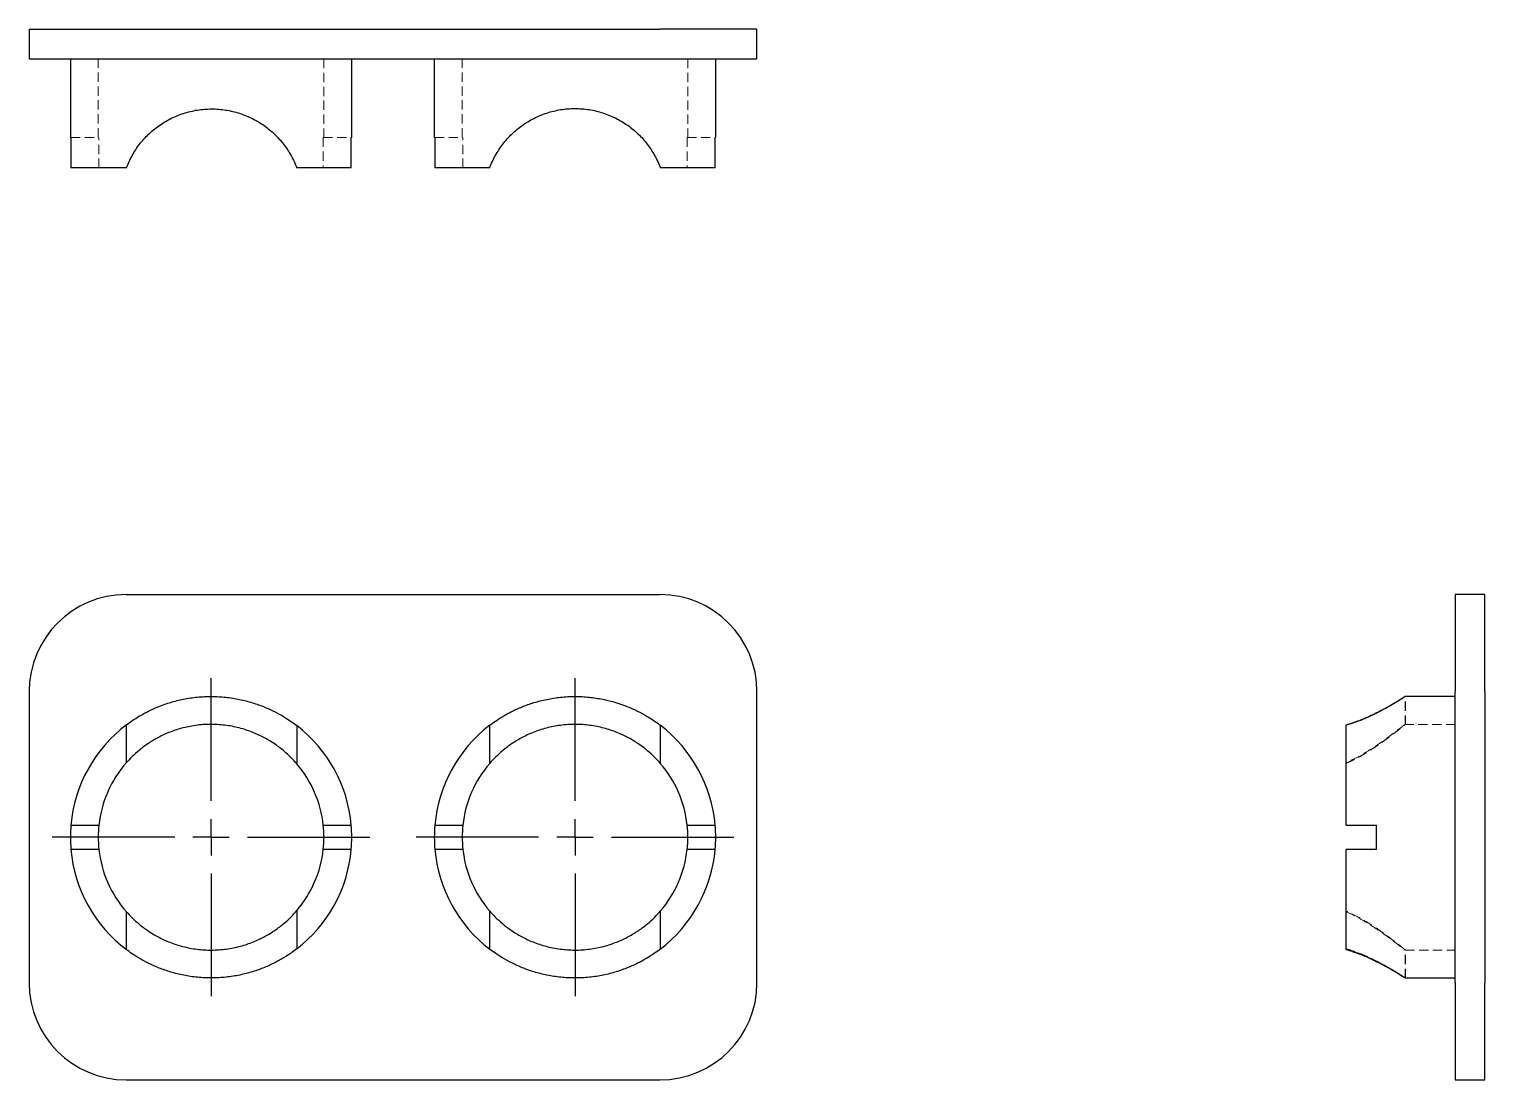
# Model space of a CAD drawing. Header units: millimetres. Extents: x 33 to 233, y 24 to 168.
import ezdxf

# ---------------------------------------------------------------- set-up
doc = ezdxf.new("R2010")
doc.units = ezdxf.units.MM
doc.linetypes.add('HIDDEN', pattern=[1.905, 1.27, -0.635])
doc.layers.add('10', color=7, linetype='Continuous')

# ---------------------------------------------------------------- blocks, each defined once
blk = doc.blocks.new('SW_CENTERMARKSYMBOL_0')
at = {"layer": '10', "color": 0}
for p, q in [((0, 5), (0, 21.83)), ((0, 0), (0, 2.5)), ((-5, 0), (-21.83, 0)), ((0, 0), (-2.5, 0)), ((0, 0), (0, -2.5)), ((0, 0), (2.5, 0)), ((5, 0), (21.83, 0)), ((0, -5), (0, -21.83))]:
    blk.add_line(p, q, dxfattribs=at)
blk = doc.blocks.new('SW_CENTERMARKSYMBOL_1')
at = {"layer": '10', "color": 0}
for p, q in [((0, 5), (0, 21.83)), ((0, 0), (0, 2.5)), ((-5, 0), (-21.83, 0)), ((0, 0), (-2.5, 0)), ((0, 0), (0, -2.5)), ((0, 0), (2.5, 0)), ((5, 0), (21.83, 0)), ((0, -5), (0, -21.83))]:
    blk.add_line(p, q, dxfattribs=at)

msp = doc.modelspace()

# ---------------------------------------------------------------- linework, layer by layer
at = {"color": 7, "linetype": 'Continuous', "lineweight": 25}
for p, q in [((33, 168), (33, 163.94)), ((33, 168), (46.33, 168)), ((46.33, 168), (119.67, 168)), ((133, 168), (119.67, 168)), ((133, 163.94), (133, 168)), ((33, 163.94), (46.33, 163.94)), ((38.67, 163.94), (38.67, 153.1)), ((46.33, 163.94), (119.67, 163.94)), ((77.33, 153.1), (77.33, 163.94)), ((88.67, 163.94), (88.67, 153.1)), ((119.67, 163.94), (133, 163.94)), ((127.33, 153.1), (127.33, 163.94)), ((38.74, 153.1), (38.67, 153.1)), ((38.74, 153.1), (38.74, 148.94)), ((77.33, 153.1), (77.26, 153.1)), ((77.26, 148.94), (77.26, 153.1)), ((88.74, 153.1), (88.67, 153.1)), ((88.74, 153.1), (88.74, 148.94)), ((127.33, 153.1), (127.26, 153.1)), ((127.26, 148.94), (127.26, 153.1)), ((46.37, 148.94), (38.74, 148.94)), ((77.26, 148.94), (69.78, 148.94)), ((96.28, 148.94), (88.74, 148.94)), ((127.26, 148.94), (119.72, 148.94)), ((46.33, 90.33), (119.67, 90.33)), ((228.94, 90.33), (228.94, 77)), ((233, 90.33), (228.94, 90.33)), ((233, 77), (233, 90.33)), ((33, 77), (33, 37)), ((133, 37), (133, 77)), ((222.06, 76.33), (222.01, 76.33)), ((222.01, 76.31), (222.01, 76.31)), ((228.94, 76.33), (222.06, 76.33)), ((228.94, 37), (228.94, 77)), ((233, 77), (233, 37)), ((46.37, 67.25), (46.37, 72.45)), ((69.78, 72.33), (69.78, 67.08)), ((96.28, 67.14), (96.28, 72.37)), ((119.72, 72.37), (119.72, 67.14)), ((213.94, 58.67), (213.94, 72.37)), ((38.74, 58.67), (42.59, 58.67)), ((73.41, 58.67), (77.26, 58.67)), ((88.74, 58.67), (92.59, 58.67)), ((123.41, 58.67), (127.26, 58.67)), ((213.94, 58.67), (218.1, 58.67)), ((218.1, 55.33), (218.1, 58.67)), ((42.59, 55.33), (38.74, 55.33)), ((77.26, 55.33), (73.41, 55.33)), ((92.59, 55.33), (88.74, 55.33)), ((127.26, 55.33), (123.41, 55.33)), ((213.94, 41.63), (213.94, 55.33)), ((218.1, 55.33), (213.94, 55.33)), ((46.37, 41.55), (46.37, 46.75)), ((69.78, 46.92), (69.78, 41.67)), ((96.28, 41.63), (96.28, 46.86)), ((119.72, 46.86), (119.72, 41.63)), ((222.04, 37.67), (222.09, 37.67)), ((222.09, 37.67), (228.94, 37.67)), ((228.94, 37), (228.94, 23.67)), ((233, 23.67), (233, 37)), ((46.33, 23.67), (119.67, 23.67)), ((228.94, 23.67), (233, 23.67))]:
    msp.add_line(p, q, dxfattribs=at)
at = {"color": 7, "linetype": 'HIDDEN', "lineweight": 18}
for p, q in [((42.5, 163.94), (42.5, 153.1)), ((73.5, 153.1), (73.5, 163.94)), ((92.5, 163.94), (92.5, 153.1)), ((123.5, 153.1), (123.5, 163.94)), ((38.74, 153.1), (42.59, 153.1)), ((42.59, 148.94), (42.59, 153.1)), ((73.41, 153.1), (73.41, 148.94)), ((73.41, 153.1), (77.26, 153.1)), ((88.74, 153.1), (92.59, 153.1)), ((92.59, 148.94), (92.59, 153.1)), ((123.41, 153.1), (123.41, 148.94)), ((123.41, 153.1), (127.26, 153.1)), ((222.04, 72.47), (222.04, 76.33)), ((222.09, 72.47), (222.09, 76.33)), ((213.94, 72.37), (213.94, 72.45)), ((222.06, 72.5), (222.01, 72.5)), ((222.01, 72.47), (222.01, 72.47)), ((228.94, 72.5), (222.06, 72.5)), ((213.94, 41.55), (213.94, 41.63)), ((222.01, 41.53), (222.01, 41.53)), ((222.01, 41.5), (222.06, 41.5)), ((222.04, 37.67), (222.04, 41.53)), ((222.06, 41.5), (228.94, 41.5)), ((222.09, 37.67), (222.09, 41.53)), ((222.09, 37.67), (222, 37.73))]:
    msp.add_line(p, q, dxfattribs=at)
at = {"color": 7, "linetype": 'Continuous', "lineweight": 25}
for centre, radius, start, end in [((46.33, 77), 13.33, 90, 180), ((119.67, 77), 13.33, 0, 90), ((58, 57), 19.33, 126.9748, 175.0546), ((58, 57), 19.33, 4.9454, 52.4731), ((108, 57), 19.33, 127.3204, 175.0546), ((108, 57), 19.33, 4.9454, 52.6796), ((58, 57), 15.5, 138.6088, 173.8272), ((58, 57), 15.5, 6.1728, 40.5552), ((108, 57), 15.5, 139.1311, 173.8272), ((108, 57), 15.5, 6.1728, 40.8689), ((58, 57), 19.33, 175.0546, 184.9454), ((58, 57), 15.5, 173.8272, 186.1728), ((58, 57), 15.5, 353.8272, 6.1728), ((58, 57), 19.33, 355.0546, 4.9454), ((108, 57), 19.33, 175.0546, 184.9454), ((108, 57), 15.5, 173.8272, 186.1728), ((108, 57), 15.5, 353.8272, 6.1728), ((108, 57), 19.33, 355.0546, 4.9454), ((58, 57), 19.33, 184.9454, 233.0252), ((58, 57), 15.5, 186.1728, 221.3912), ((58, 57), 19.33, 307.5269, 355.0546), ((58, 57), 15.5, 319.4448, 353.8272), ((108, 57), 19.33, 184.9454, 232.6796), ((108, 57), 15.5, 186.1728, 220.8689), ((108, 57), 19.33, 307.3204, 355.0546), ((108, 57), 15.5, 319.1311, 353.8272), ((46.33, 37), 13.33, 180, 270), ((119.67, 37), 13.33, 270, 0)]:
    msp.add_arc(centre, radius, start, end, dxfattribs=at)
for points, knots in [([(46.37, 148.94), (46.6, 149.54), (46.86, 150.1), (47.46, 151.18), (47.8, 151.7), (48.37, 152.43), (48.57, 152.67), (48.98, 153.13), (49.2, 153.35), (49.86, 153.99), (50.33, 154.38), (51.09, 154.92), (51.36, 155.09), (51.9, 155.41), (52.18, 155.57), (53.02, 156), (53.61, 156.24), (54.53, 156.53), (54.84, 156.62), (55.47, 156.77), (55.8, 156.84), (56.76, 156.99), (57.41, 157.04), (58.39, 157.04), (58.72, 157.03), (59.37, 156.98), (59.7, 156.94), (60.67, 156.79), (61.3, 156.64), (62.52, 156.24), (63.12, 156), (64.25, 155.43), (64.79, 155.11), (65.55, 154.57), (65.8, 154.38), (66.28, 153.98), (66.51, 153.78), (67.17, 153.14), (67.58, 152.68), (68.33, 151.71), (68.68, 151.19), (69.29, 150.1), (69.55, 149.53), (69.78, 148.94)], [0, 0, 0, 0, 0.0625, 0.0625, 0.125, 0.125, 0.15625, 0.15625, 0.1875, 0.1875, 0.25, 0.25, 0.28125, 0.28125, 0.3125, 0.3125, 0.375, 0.375, 0.40625, 0.40625, 0.4375, 0.4375, 0.5, 0.5, 0.53125, 0.53125, 0.5625, 0.5625, 0.625, 0.625, 0.6875, 0.6875, 0.75, 0.75, 0.78125, 0.78125, 0.8125, 0.8125, 0.875, 0.875, 0.9375, 0.9375, 1, 1, 1, 1]), ([(96.28, 148.94), (96.5, 149.54), (96.76, 150.11), (97.37, 151.19), (97.7, 151.71), (98.27, 152.45), (98.47, 152.69), (98.88, 153.15), (99.09, 153.37), (99.76, 154.01), (100.23, 154.41), (100.99, 154.95), (101.25, 155.12), (101.79, 155.45), (102.07, 155.6), (102.92, 156.03), (103.51, 156.28), (104.43, 156.58), (104.74, 156.67), (105.38, 156.82), (105.7, 156.89), (106.67, 157.04), (107.32, 157.09), (108.3, 157.09), (108.63, 157.08), (109.29, 157.03), (109.62, 156.99), (110.59, 156.84), (111.22, 156.69), (112.45, 156.29), (113.05, 156.05), (114.19, 155.47), (114.72, 155.15), (115.49, 154.61), (115.74, 154.41), (116.22, 154.02), (116.45, 153.81), (117.12, 153.17), (117.53, 152.71), (118.28, 151.73), (118.63, 151.2), (119.23, 150.11), (119.5, 149.54), (119.72, 148.94)], [0, 0, 0, 0, 0.0625, 0.0625, 0.125, 0.125, 0.15625, 0.15625, 0.1875, 0.1875, 0.25, 0.25, 0.28125, 0.28125, 0.3125, 0.3125, 0.375, 0.375, 0.40625, 0.40625, 0.4375, 0.4375, 0.5, 0.5, 0.53125, 0.53125, 0.5625, 0.5625, 0.625, 0.625, 0.6875, 0.6875, 0.75, 0.75, 0.78125, 0.78125, 0.8125, 0.8125, 0.875, 0.875, 0.9375, 0.9375, 1, 1, 1, 1]), ([(46.37, 72.45), (46.6, 72.61), (46.86, 72.81), (47.46, 73.21), (47.8, 73.43), (48.37, 73.77), (48.57, 73.88), (48.98, 74.1), (49.2, 74.21), (49.86, 74.54), (50.33, 74.76), (51.09, 75.06), (51.36, 75.16), (51.9, 75.35), (52.18, 75.44), (53.02, 75.69), (53.61, 75.84), (54.53, 76.02), (54.84, 76.08), (55.47, 76.17), (55.8, 76.21), (56.76, 76.3), (57.41, 76.34), (58.39, 76.33), (58.72, 76.32), (59.37, 76.29), (59.7, 76.26), (60.67, 76.16), (61.3, 76.06), (62.52, 75.81), (63.12, 75.65), (64.25, 75.3), (64.79, 75.11), (65.55, 74.8), (65.8, 74.69), (66.28, 74.47), (66.51, 74.36), (67.17, 74.03), (67.58, 73.8), (68.33, 73.35), (68.68, 73.12), (69.29, 72.7), (69.55, 72.5), (69.78, 72.33)], [0, 0, 0, 0, 0.0625, 0.0625, 0.125, 0.125, 0.15625, 0.15625, 0.1875, 0.1875, 0.25, 0.25, 0.28125, 0.28125, 0.3125, 0.3125, 0.375, 0.375, 0.40625, 0.40625, 0.4375, 0.4375, 0.5, 0.5, 0.53125, 0.53125, 0.5625, 0.5625, 0.625, 0.625, 0.6875, 0.6875, 0.75, 0.75, 0.78125, 0.78125, 0.8125, 0.8125, 0.875, 0.875, 0.9375, 0.9375, 1, 1, 1, 1]), ([(96.28, 72.37), (96.5, 72.54), (96.76, 72.74), (97.37, 73.15), (97.7, 73.37), (98.27, 73.71), (98.47, 73.82), (98.88, 74.05), (99.09, 74.16), (99.76, 74.5), (100.23, 74.71), (100.99, 75.02), (101.25, 75.12), (101.79, 75.31), (102.07, 75.41), (102.92, 75.66), (103.51, 75.82), (104.43, 76), (104.74, 76.06), (105.38, 76.16), (105.7, 76.2), (106.67, 76.3), (107.32, 76.33), (108.3, 76.33), (108.63, 76.33), (109.29, 76.29), (109.62, 76.27), (110.59, 76.17), (111.22, 76.07), (112.45, 75.82), (113.05, 75.67), (114.19, 75.33), (114.72, 75.13), (115.49, 74.83), (115.74, 74.72), (116.22, 74.5), (116.45, 74.39), (117.12, 74.06), (117.53, 73.83), (118.28, 73.38), (118.63, 73.15), (119.23, 72.74), (119.5, 72.54), (119.72, 72.37)], [0, 0, 0, 0, 0.0625, 0.0625, 0.125, 0.125, 0.15625, 0.15625, 0.1875, 0.1875, 0.25, 0.25, 0.28125, 0.28125, 0.3125, 0.3125, 0.375, 0.375, 0.40625, 0.40625, 0.4375, 0.4375, 0.5, 0.5, 0.53125, 0.53125, 0.5625, 0.5625, 0.625, 0.625, 0.6875, 0.6875, 0.75, 0.75, 0.78125, 0.78125, 0.8125, 0.8125, 0.875, 0.875, 0.9375, 0.9375, 1, 1, 1, 1]), ([(213.94, 72.45), (214.51, 72.61), (215.05, 72.79), (216.08, 73.17), (216.57, 73.38), (217.51, 73.8), (217.96, 74.02), (218.79, 74.44), (219.17, 74.65), (219.71, 74.94), (219.88, 75.04), (220.2, 75.22), (220.35, 75.31), (220.79, 75.57), (221.04, 75.72), (221.47, 75.98), (221.64, 76.09), (221.9, 76.25), (221.98, 76.3), (222.02, 76.32)], [0, 0, 0, 0, 0.125, 0.125, 0.25, 0.25, 0.375, 0.375, 0.5, 0.5, 0.5625, 0.5625, 0.625, 0.625, 0.75, 0.75, 0.875, 0.875, 1, 1, 1, 1]), ([(222.06, 76.31), (222.06, 76.31), (222.07, 76.32), (221.78, 76.13), (221.25, 75.8), (220.47, 75.32), (219.44, 74.73), (218.14, 74.03), (216.72, 73.36), (215.31, 72.8), (214.4, 72.52), (213.94, 72.37)], [0, 0, 0, 0, 0.075174, 0.186862, 0.301585, 0.417791, 0.536595, 0.669645, 0.80578, 0.902224, 1, 1, 1, 1]), ([(69.78, 67.08), (69.56, 67.34), (69.3, 67.62), (68.71, 68.21), (68.39, 68.52), (67.66, 69.13), (67.26, 69.44), (66.4, 70.04), (65.93, 70.33), (64.94, 70.87), (64.41, 71.12), (63.28, 71.59), (62.69, 71.79), (61.76, 72.04), (61.44, 72.12), (60.8, 72.25), (60.47, 72.31), (59.47, 72.44), (58.81, 72.49), (57.8, 72.5), (57.46, 72.49), (56.78, 72.46), (56.45, 72.43), (55.45, 72.3), (54.81, 72.18), (53.87, 71.94), (53.56, 71.85), (52.96, 71.66), (52.67, 71.56), (51.81, 71.23), (51.28, 70.98), (50.26, 70.44), (49.79, 70.16), (48.92, 69.57), (48.52, 69.27), (47.78, 68.66), (47.45, 68.36), (46.85, 67.78), (46.59, 67.5), (46.37, 67.25)], [0, 0, 0, 0, 0.0625, 0.0625, 0.125, 0.125, 0.1875, 0.1875, 0.25, 0.25, 0.3125, 0.3125, 0.375, 0.375, 0.40625, 0.40625, 0.4375, 0.4375, 0.5, 0.5, 0.53125, 0.53125, 0.5625, 0.5625, 0.625, 0.625, 0.65625, 0.65625, 0.6875, 0.6875, 0.75, 0.75, 0.8125, 0.8125, 0.875, 0.875, 0.9375, 0.9375, 1, 1, 1, 1]), ([(119.72, 67.14), (119.5, 67.4), (119.24, 67.68), (118.66, 68.26), (118.33, 68.57), (117.6, 69.18), (117.2, 69.49), (116.33, 70.08), (115.87, 70.37), (114.87, 70.91), (114.34, 71.16), (113.19, 71.62), (112.6, 71.82), (111.67, 72.06), (111.35, 72.14), (110.7, 72.27), (110.37, 72.32), (109.37, 72.45), (108.7, 72.5), (107.69, 72.5), (107.35, 72.49), (106.67, 72.45), (106.33, 72.41), (105.33, 72.28), (104.69, 72.16), (103.75, 71.91), (103.44, 71.82), (102.84, 71.62), (102.55, 71.51), (101.98, 71.29), (101.7, 71.17), (101.17, 70.92), (100.9, 70.78), (100.15, 70.37), (99.68, 70.09), (98.81, 69.5), (98.42, 69.19), (97.68, 68.58), (97.35, 68.27), (96.76, 67.68), (96.5, 67.4), (96.28, 67.14)], [0, 0, 0, 0, 0.0625, 0.0625, 0.125, 0.125, 0.1875, 0.1875, 0.25, 0.25, 0.3125, 0.3125, 0.375, 0.375, 0.40625, 0.40625, 0.4375, 0.4375, 0.5, 0.5, 0.53125, 0.53125, 0.5625, 0.5625, 0.625, 0.625, 0.65625, 0.65625, 0.6875, 0.6875, 0.71875, 0.71875, 0.75, 0.75, 0.8125, 0.8125, 0.875, 0.875, 0.9375, 0.9375, 1, 1, 1, 1]), ([(46.37, 46.75), (46.59, 46.5), (46.85, 46.22), (47.44, 45.64), (47.77, 45.34), (48.5, 44.74), (48.91, 44.44), (49.78, 43.85), (50.24, 43.57), (51.24, 43.04), (51.77, 42.79), (52.92, 42.34), (53.51, 42.15), (54.44, 41.91), (54.76, 41.84), (55.41, 41.71), (55.74, 41.66), (56.74, 41.54), (57.4, 41.5), (58.41, 41.5), (58.75, 41.51), (59.43, 41.56), (59.77, 41.6), (60.76, 41.73), (61.4, 41.86), (62.34, 42.12), (62.64, 42.21), (63.24, 42.41), (63.53, 42.52), (64.09, 42.75), (64.37, 42.87), (64.9, 43.12), (65.16, 43.25), (65.92, 43.66), (66.38, 43.95), (67.24, 44.55), (67.64, 44.85), (68.37, 45.47), (68.71, 45.78), (69.3, 46.38), (69.56, 46.66), (69.78, 46.92)], [0, 0, 0, 0, 0.0625, 0.0625, 0.125, 0.125, 0.1875, 0.1875, 0.25, 0.25, 0.3125, 0.3125, 0.375, 0.375, 0.40625, 0.40625, 0.4375, 0.4375, 0.5, 0.5, 0.53125, 0.53125, 0.5625, 0.5625, 0.625, 0.625, 0.65625, 0.65625, 0.6875, 0.6875, 0.71875, 0.71875, 0.75, 0.75, 0.8125, 0.8125, 0.875, 0.875, 0.9375, 0.9375, 1, 1, 1, 1]), ([(96.28, 46.86), (96.5, 46.6), (96.76, 46.32), (97.34, 45.74), (97.67, 45.43), (98.4, 44.82), (98.8, 44.51), (99.67, 43.92), (100.13, 43.63), (101.13, 43.09), (101.66, 42.84), (102.81, 42.38), (103.4, 42.18), (104.33, 41.94), (104.65, 41.86), (105.3, 41.73), (105.63, 41.68), (106.63, 41.55), (107.3, 41.5), (108.31, 41.5), (108.65, 41.51), (109.33, 41.55), (109.67, 41.59), (110.67, 41.72), (111.31, 41.84), (112.25, 42.09), (112.56, 42.18), (113.16, 42.38), (113.45, 42.49), (114.02, 42.71), (114.3, 42.83), (114.83, 43.08), (115.1, 43.22), (115.85, 43.63), (116.32, 43.91), (117.19, 44.5), (117.58, 44.81), (118.32, 45.42), (118.65, 45.73), (119.24, 46.32), (119.5, 46.6), (119.72, 46.86)], [0, 0, 0, 0, 0.0625, 0.0625, 0.125, 0.125, 0.1875, 0.1875, 0.25, 0.25, 0.3125, 0.3125, 0.375, 0.375, 0.40625, 0.40625, 0.4375, 0.4375, 0.5, 0.5, 0.53125, 0.53125, 0.5625, 0.5625, 0.625, 0.625, 0.65625, 0.65625, 0.6875, 0.6875, 0.71875, 0.71875, 0.75, 0.75, 0.8125, 0.8125, 0.875, 0.875, 0.9375, 0.9375, 1, 1, 1, 1]), ([(69.78, 41.67), (69.55, 41.49), (69.29, 41.3), (68.69, 40.88), (68.35, 40.66), (67.78, 40.32), (67.59, 40.21), (67.17, 39.98), (66.96, 39.87), (66.3, 39.53), (65.82, 39.31), (65.07, 39), (64.81, 38.9), (64.27, 38.71), (63.99, 38.62), (63.14, 38.35), (62.56, 38.2), (61.64, 38.01), (61.33, 37.95), (60.7, 37.85), (60.38, 37.81), (59.41, 37.71), (58.75, 37.67), (57.43, 37.66), (56.78, 37.69), (55.5, 37.82), (54.86, 37.91), (53.63, 38.16), (53.04, 38.31), (52.19, 38.56), (51.92, 38.65), (51.38, 38.83), (51.11, 38.93), (50.34, 39.24), (49.87, 39.45), (48.98, 39.89), (48.57, 40.12), (47.81, 40.57), (47.47, 40.78), (46.86, 41.19), (46.6, 41.39), (46.37, 41.55)], [0, 0, 0, 0, 0.0625, 0.0625, 0.125, 0.125, 0.15625, 0.15625, 0.1875, 0.1875, 0.25, 0.25, 0.28125, 0.28125, 0.3125, 0.3125, 0.375, 0.375, 0.40625, 0.40625, 0.4375, 0.4375, 0.5, 0.5, 0.5625, 0.5625, 0.625, 0.625, 0.6875, 0.6875, 0.71875, 0.71875, 0.75, 0.75, 0.8125, 0.8125, 0.875, 0.875, 0.9375, 0.9375, 1, 1, 1, 1]), ([(119.72, 41.63), (119.5, 41.45), (119.24, 41.26), (118.63, 40.85), (118.3, 40.63), (117.73, 40.29), (117.53, 40.18), (117.12, 39.95), (116.91, 39.84), (116.24, 39.5), (115.77, 39.29), (115.01, 38.98), (114.75, 38.88), (114.2, 38.69), (113.93, 38.59), (113.07, 38.34), (112.49, 38.18), (111.57, 38), (111.26, 37.94), (110.62, 37.84), (110.3, 37.8), (109.32, 37.7), (108.67, 37.67), (107.34, 37.67), (106.68, 37.7), (105.72, 37.8), (105.4, 37.84), (104.77, 37.94), (104.46, 37.99), (103.53, 38.18), (102.94, 38.33), (102.09, 38.59), (101.81, 38.68), (101.27, 38.87), (101.01, 38.97), (100.24, 39.28), (99.77, 39.5), (98.88, 39.95), (98.46, 40.18), (97.71, 40.63), (97.37, 40.85), (96.77, 41.26), (96.5, 41.45), (96.28, 41.63)], [0, 0, 0, 0, 0.0625, 0.0625, 0.125, 0.125, 0.15625, 0.15625, 0.1875, 0.1875, 0.25, 0.25, 0.28125, 0.28125, 0.3125, 0.3125, 0.375, 0.375, 0.40625, 0.40625, 0.4375, 0.4375, 0.5, 0.5, 0.5625, 0.5625, 0.59375, 0.59375, 0.625, 0.625, 0.6875, 0.6875, 0.71875, 0.71875, 0.75, 0.75, 0.8125, 0.8125, 0.875, 0.875, 0.9375, 0.9375, 1, 1, 1, 1]), ([(213.94, 41.63), (214.54, 41.45), (215.11, 41.26), (216.19, 40.85), (216.71, 40.63), (217.45, 40.29), (217.69, 40.18), (218.15, 39.95), (218.37, 39.84), (219.01, 39.5), (219.41, 39.29), (219.95, 38.98), (220.12, 38.88), (220.45, 38.69), (220.61, 38.59), (221.04, 38.33), (221.28, 38.18), (221.58, 38), (221.67, 37.94), (221.82, 37.84), (221.89, 37.8), (222.04, 37.7), (222.09, 37.67), (222.09, 37.67)], [0, 0, 0, 0, 0.125, 0.125, 0.25, 0.25, 0.3125, 0.3125, 0.375, 0.375, 0.5, 0.5, 0.5625, 0.5625, 0.625, 0.625, 0.75, 0.75, 0.8125, 0.8125, 0.875, 0.875, 1, 1, 1, 1]), ([(221.95, 37.72), (221.94, 37.73), (221.89, 37.76), (221.52, 37.99), (220.85, 38.4), (219.92, 38.94), (218.75, 39.59), (217.34, 40.29), (215.75, 40.98), (214.54, 41.36), (213.94, 41.55)], [0, 0, 0, 0, 0.0445844, 0.1772337, 0.3056667, 0.4373228, 0.5765162, 0.7188001, 0.8577784, 1, 1, 1, 1]), ([(219.91, 39), (220.08, 38.9), (220.59, 38.6), (221.25, 38.19), (221.76, 37.86), (221.98, 37.71), (222.08, 37.65), (222.04, 37.67), (222.04, 37.67)], [0, 0, 0, 0, 0.129109, 0.381241, 0.64031, 0.813908, 0.990244, 1, 1, 1, 1])]:
    msp.add_open_spline(points, degree=3, knots=knots, dxfattribs=at)
at = {"color": 7, "linetype": 'HIDDEN', "lineweight": 18}
for points, knots in [([(213.94, 67.14), (214.29, 67.3), (215, 67.62), (215.99, 68.17), (216.93, 68.73), (217.82, 69.31), (218.63, 69.86), (219.37, 70.4), (220.05, 70.91), (220.74, 71.43), (221.39, 71.93), (221.86, 72.31), (222.1, 72.5), (222.07, 72.48), (222.06, 72.47)], [0, 0, 0, 0, 0.076141, 0.152307, 0.230775, 0.309245, 0.385305, 0.461356, 0.53981, 0.618246, 0.728916, 0.842538, 0.953336, 1, 1, 1, 1]), ([(221.99, 72.46), (221.93, 72.42), (221.82, 72.33), (221.6, 72.16), (221.52, 72.1), (221.33, 71.95), (221.22, 71.87), (220.88, 71.6), (220.62, 71.4), (220.03, 70.96), (219.7, 70.71), (218.99, 70.2), (218.61, 69.94), (217.8, 69.39), (217.37, 69.11), (216.46, 68.55), (215.99, 68.27), (215, 67.74), (214.48, 67.48), (213.94, 67.25)], [0, 0, 0, 0, 0.125, 0.125, 0.1875, 0.1875, 0.25, 0.25, 0.375, 0.375, 0.5, 0.5, 0.625, 0.625, 0.75, 0.75, 0.875, 0.875, 1, 1, 1, 1]), ([(222.06, 41.53), (222.06, 41.52), (222.07, 41.52), (221.82, 41.72), (221.37, 42.08), (220.7, 42.6), (219.94, 43.18), (219.16, 43.76), (218.39, 44.3), (217.56, 44.87), (216.55, 45.5), (215.37, 46.19), (214.42, 46.64), (213.94, 46.86)], [0, 0, 0, 0, 0.068069, 0.168688, 0.272013, 0.377389, 0.484983, 0.560932, 0.636891, 0.715028, 0.793166, 0.895888, 1, 1, 1, 1]), ([(213.94, 46.75), (214.5, 46.51), (215.04, 46.25), (216.05, 45.7), (216.54, 45.41), (217.46, 44.84), (217.9, 44.54), (218.73, 43.98), (219.11, 43.71), (219.83, 43.19), (220.15, 42.95), (220.6, 42.61), (220.74, 42.5), (221, 42.3), (221.12, 42.21), (221.45, 41.96), (221.63, 41.82), (221.83, 41.66), (221.89, 41.62), (221.97, 41.55), (222, 41.53), (222.02, 41.51)], [0, 0, 0, 0, 0.125, 0.125, 0.25, 0.25, 0.375, 0.375, 0.5, 0.5, 0.625, 0.625, 0.6875, 0.6875, 0.75, 0.75, 0.875, 0.875, 0.9375, 0.9375, 1, 1, 1, 1]), ([(213.94, 41.67), (214.27, 41.56), (214.95, 41.36), (215.9, 41), (216.82, 40.61), (217.95, 40.08), (218.95, 39.55), (219.66, 39.15), (219.88, 39.02), (219.91, 39)], [0, 0, 0, 0, 0.138052, 0.276128, 0.418457, 0.560794, 0.836378, 0.978161, 1, 1, 1, 1])]:
    msp.add_open_spline(points, degree=3, knots=knots, dxfattribs=at)

# ---------------------------------------------------------------- block references
at = {"layer": '10'}
for name, p in [('SW_CENTERMARKSYMBOL_1', (58, 57)), ('SW_CENTERMARKSYMBOL_0', (108, 57))]:
    msp.add_blockref(name, p, dxfattribs=at)

doc.saveas('drawing.dxf')
